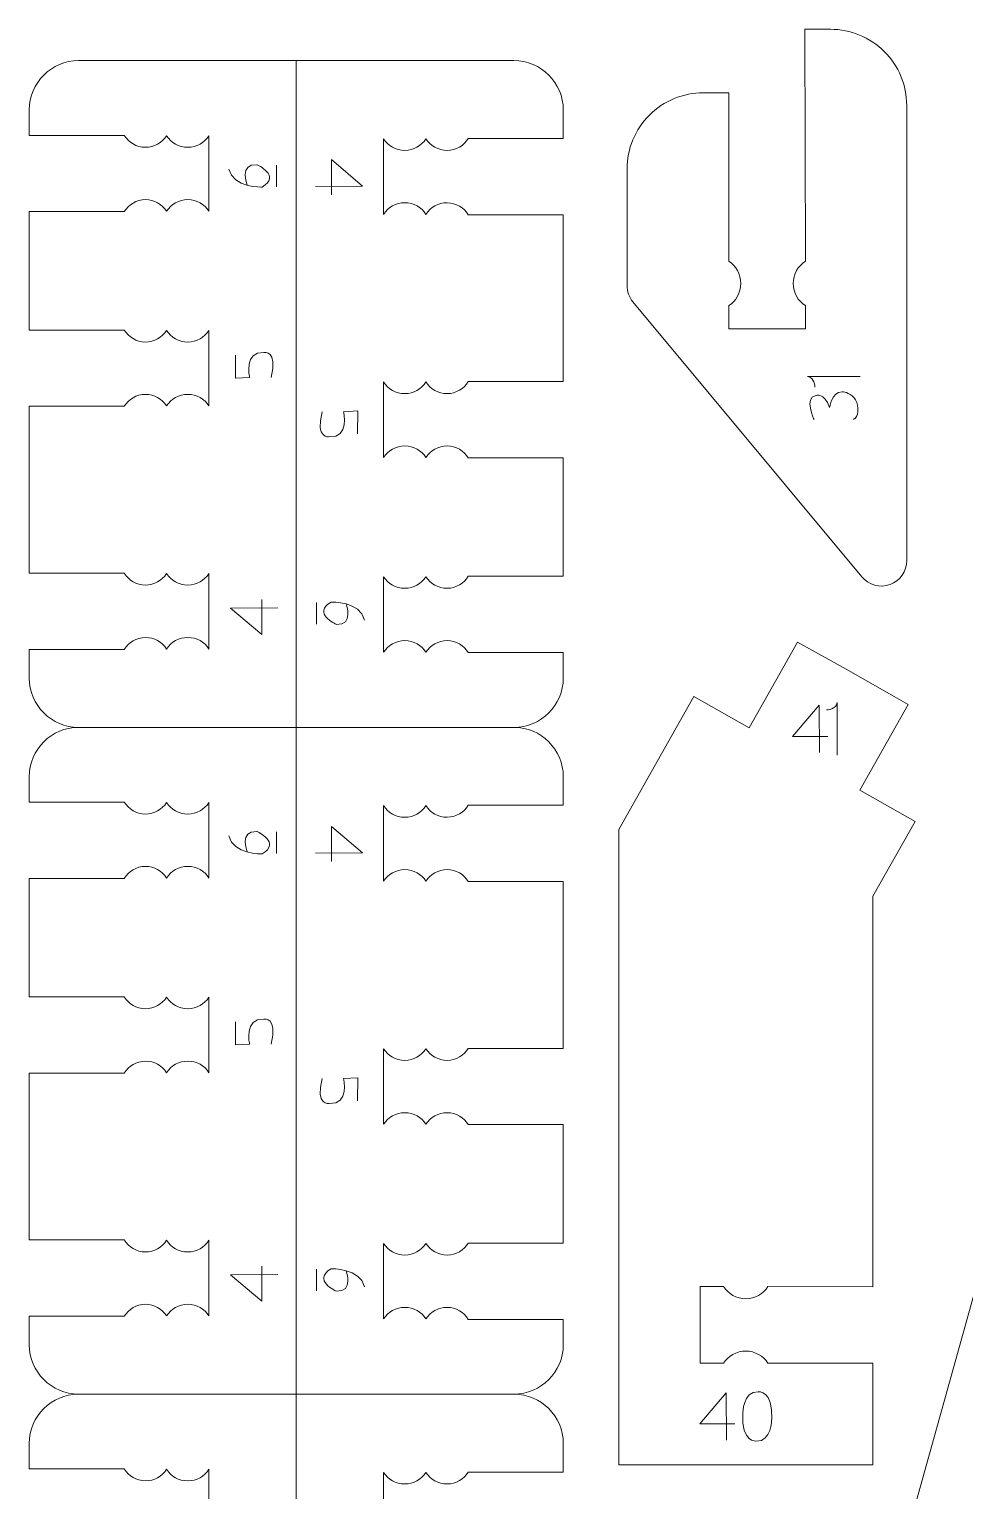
# Model space of a CAD drawing. Header units: centimetres. Extents: x -25 to 25, y -32.5 to 32.5.
# Drawn here: x -14.08 to -10.36, y -4.65 to 1.16 of the extents above; entities that cross this region are included whole.
import ezdxf

# ---------------------------------------------------------------- set-up
doc = ezdxf.new("R2010")
doc.units = ezdxf.units.CM
doc.header["$MEASUREMENT"] = 0
doc.layers.add('Capa 1', color=7, linetype='Continuous')

msp = doc.modelspace()

# ---------------------------------------------------------------- linework, layer by layer
at = {"layer": 'Capa 1', "color": 250, "lineweight": 9}
for points, knots in [([(-10.99515, 0.23543), (-10.99515, 0.23543), (-10.99651, 1.15729), (-10.99651, 1.15729), (-10.99651, 1.15729), (-10.99651, 1.15729), (-10.89552, 1.15729), (-10.89552, 1.15729), (-10.89552, 1.15729), (-10.81522, 1.15734), (-10.73817, 1.12549), (-10.68134, 1.06874), (-10.68134, 1.06874), (-10.62454, 1.01199), (-10.59258, 0.9346), (-10.59253, 0.8543), (-10.59253, 0.8543), (-10.59253, 0.8543), (-10.59253, -0.9537), (-10.59253, -0.9537), (-10.59253, -0.9537), (-10.59232, -0.99616), (-10.61874, -1.03421), (-10.6586, -1.04884), (-10.6586, -1.04884), (-10.69846, -1.06347), (-10.74384, -1.05081), (-10.77118, -1.0183), (-10.77118, -1.0183), (-10.77118, -1.0183), (-11.68014, 0.07435), (-11.68014, 0.07435), (-11.68014, 0.07435), (-11.69524, 0.0925), (-11.70351, 0.11537), (-11.70351, 0.13895), (-11.70351, 0.13895), (-11.70351, 0.13895), (-11.70351, 0.60181), (-11.70351, 0.60181), (-11.70351, 0.60181), (-11.70357, 0.68211), (-11.67171, 0.75913), (-11.61496, 0.81596), (-11.61496, 0.81596), (-11.55822, 0.87279), (-11.48083, 0.90475), (-11.40052, 0.9048), (-11.40052, 0.9048), (-11.40052, 0.9048), (-11.2995, 0.9048), (-11.2995, 0.9048), (-11.2995, 0.9048), (-11.2995, 0.9048), (-11.2995, 0.23543), (-11.2995, 0.23543)], [0, 0, 0, 0, 0.0666667, 0.0666667, 0.0666667, 0.0666667, 0.1333333, 0.1333333, 0.1333333, 0.1333333, 0.2, 0.2, 0.2, 0.2, 0.2666667, 0.2666667, 0.2666667, 0.2666667, 0.3333333, 0.3333333, 0.3333333, 0.3333333, 0.4, 0.4, 0.4, 0.4, 0.4666667, 0.4666667, 0.4666667, 0.4666667, 0.5333333, 0.5333333, 0.5333333, 0.5333333, 0.6, 0.6, 0.6, 0.6, 0.6666667, 0.6666667, 0.6666667, 0.6666667, 0.7333333, 0.7333333, 0.7333333, 0.7333333, 0.8, 0.8, 0.8, 0.8, 0.8666667, 0.8666667, 0.8666667, 0.8666667, 1, 1, 1, 1]), ([(-13.88272, 1.03279), (-13.99052, 1.03279), (-14.07872, 0.94459), (-14.07872, 0.83679), (-14.07872, 0.83679), (-14.07872, 0.83679), (-14.07872, 0.73568), (-14.07872, 0.73568), (-14.07872, 0.73568), (-14.07872, 0.73568), (-13.70143, 0.73568), (-13.70143, 0.73568), (-13.70143, 0.73568), (-13.68365, 0.70798), (-13.65273, 0.68814), (-13.61737, 0.68814), (-13.61737, 0.68814), (-13.58201, 0.68814), (-13.55093, 0.7065), (-13.53315, 0.7342)], [0, 0, 0, 0, 0.1666667, 0.1666667, 0.1666667, 0.1666667, 0.3333333, 0.3333333, 0.3333333, 0.3333333, 0.5, 0.5, 0.5, 0.5, 0.6666667, 0.6666667, 0.6666667, 0.6666667, 1, 1, 1, 1]), ([(-12.15284, 1.03279), (-12.04504, 1.03279), (-11.95684, 0.94459), (-11.95684, 0.83679), (-11.95684, 0.83679), (-11.95684, 0.83679), (-11.95684, 0.72328), (-11.95684, 0.72328), (-11.95684, 0.72328), (-11.95684, 0.72328), (-12.33413, 0.72328), (-12.33413, 0.72328), (-12.33413, 0.72328), (-12.35191, 0.69558), (-12.38299, 0.67571), (-12.41835, 0.67571), (-12.41835, 0.67571), (-12.45371, 0.67571), (-12.48479, 0.69407), (-12.50257, 0.72177)], [0, 0, 0, 0, 0.1666667, 0.1666667, 0.1666667, 0.1666667, 0.3333333, 0.3333333, 0.3333333, 0.3333333, 0.5, 0.5, 0.5, 0.5, 0.6666667, 0.6666667, 0.6666667, 0.6666667, 1, 1, 1, 1]), ([(-13.53315, 0.7342), (-13.51537, 0.7065), (-13.48429, 0.68814), (-13.44893, 0.68814), (-13.44893, 0.68814), (-13.41357, 0.68814), (-13.38249, 0.7065), (-13.36471, 0.7342)], [0, 0, 0, 0, 0.3333333, 0.3333333, 0.3333333, 0.3333333, 1, 1, 1, 1]), ([(-12.50257, 0.72177), (-12.52035, 0.69407), (-12.55143, 0.67571), (-12.58679, 0.67571), (-12.58679, 0.67571), (-12.62215, 0.67571), (-12.65323, 0.69407), (-12.67101, 0.72177)], [0, 0, 0, 0, 0.3333333, 0.3333333, 0.3333333, 0.3333333, 1, 1, 1, 1]), ([(-13.53315, -0.03936), (-13.55093, -0.06706), (-13.58201, -0.08542), (-13.61737, -0.08542), (-13.61737, -0.08542), (-13.65273, -0.08542), (-13.68365, -0.06558), (-13.70143, -0.03788), (-13.70143, -0.03788), (-13.70143, -0.03788), (-14.07872, -0.03788), (-14.07872, -0.03788), (-14.07872, -0.03788), (-14.07872, -0.03788), (-14.07872, 0.43268), (-14.07872, 0.43268), (-14.07872, 0.43268), (-14.07872, 0.43268), (-13.70143, 0.43268), (-13.70143, 0.43268), (-13.70143, 0.43268), (-13.68365, 0.46038), (-13.65257, 0.48025), (-13.61721, 0.48025), (-13.61721, 0.48025), (-13.58185, 0.48025), (-13.55077, 0.46189), (-13.53299, 0.43419)], [0, 0, 0, 0, 0.125, 0.125, 0.125, 0.125, 0.25, 0.25, 0.25, 0.25, 0.375, 0.375, 0.375, 0.375, 0.5, 0.5, 0.5, 0.5, 0.625, 0.625, 0.625, 0.625, 0.75, 0.75, 0.75, 0.75, 1, 1, 1, 1]), ([(-13.53299, 0.43419), (-13.51521, 0.46189), (-13.48413, 0.48025), (-13.44877, 0.48025), (-13.44877, 0.48025), (-13.41341, 0.48025), (-13.38233, 0.46189), (-13.36455, 0.43419)], [0, 0, 0, 0, 0.3333333, 0.3333333, 0.3333333, 0.3333333, 1, 1, 1, 1]), ([(-12.50241, 0.42176), (-12.52019, 0.44946), (-12.55127, 0.46782), (-12.58663, 0.46782), (-12.58663, 0.46782), (-12.62199, 0.46782), (-12.65307, 0.44946), (-12.67085, 0.42176)], [0, 0, 0, 0, 0.3333333, 0.3333333, 0.3333333, 0.3333333, 1, 1, 1, 1]), ([(-12.50241, 0.42176), (-12.48463, 0.44946), (-12.45355, 0.46782), (-12.41819, 0.46782), (-12.41819, 0.46782), (-12.38283, 0.46782), (-12.35191, 0.44798), (-12.33413, 0.42028), (-12.33413, 0.42028), (-12.33413, 0.42028), (-11.95684, 0.42028), (-11.95684, 0.42028), (-11.95684, 0.42028), (-11.95684, 0.42028), (-11.95684, -0.24265), (-11.95684, -0.24265), (-11.95684, -0.24265), (-11.95684, -0.24265), (-12.33413, -0.24265), (-12.33413, -0.24265), (-12.33413, -0.24265), (-12.35191, -0.27035), (-12.38299, -0.29022), (-12.41835, -0.29022), (-12.41835, -0.29022), (-12.45371, -0.29022), (-12.48479, -0.27186), (-12.50257, -0.24416)], [0, 0, 0, 0, 0.125, 0.125, 0.125, 0.125, 0.25, 0.25, 0.25, 0.25, 0.375, 0.375, 0.375, 0.375, 0.5, 0.5, 0.5, 0.5, 0.625, 0.625, 0.625, 0.625, 0.75, 0.75, 0.75, 0.75, 1, 1, 1, 1]), ([(-11.2995, 0.05917), (-11.27051, 0.07778), (-11.2513, 0.1103), (-11.2513, 0.1473), (-11.2513, 0.1473), (-11.2513, 0.1843), (-11.27051, 0.21682), (-11.2995, 0.23542)], [0, 0, 0, 0, 0.3333333, 0.3333333, 0.3333333, 0.3333333, 1, 1, 1, 1]), ([(-10.99514, 0.05917), (-11.02413, 0.07778), (-11.04334, 0.1103), (-11.04334, 0.1473), (-11.04334, 0.1473), (-11.04334, 0.1843), (-11.02413, 0.21682), (-10.99514, 0.23542)], [0, 0, 0, 0, 0.3333333, 0.3333333, 0.3333333, 0.3333333, 1, 1, 1, 1]), ([(-10.99514, 0.05916), (-10.99514, 0.05916), (-10.99503, -0.03336), (-10.99503, -0.03336), (-10.99503, -0.03336), (-10.99503, -0.03336), (-11.2995, -0.03336), (-11.2995, -0.03336), (-11.2995, -0.03336), (-11.2995, -0.03336), (-11.2995, 0.05918), (-11.2995, 0.05918)], [0, 0, 0, 0, 0.25, 0.25, 0.25, 0.25, 0.5, 0.5, 0.5, 0.5, 1, 1, 1, 1]), ([(-13.53315, -0.03936), (-13.51537, -0.06706), (-13.48429, -0.08542), (-13.44893, -0.08542), (-13.44893, -0.08542), (-13.41357, -0.08542), (-13.38249, -0.06706), (-13.36471, -0.03936)], [0, 0, 0, 0, 0.3333333, 0.3333333, 0.3333333, 0.3333333, 1, 1, 1, 1]), ([(-12.50257, -0.24416), (-12.52035, -0.27186), (-12.55143, -0.29022), (-12.58679, -0.29022), (-12.58679, -0.29022), (-12.62215, -0.29022), (-12.65323, -0.27186), (-12.67101, -0.24416)], [0, 0, 0, 0, 0.3333333, 0.3333333, 0.3333333, 0.3333333, 1, 1, 1, 1]), ([(-13.53315, -1.00529), (-13.55093, -1.03299), (-13.58201, -1.05135), (-13.61737, -1.05135), (-13.61737, -1.05135), (-13.65273, -1.05135), (-13.68365, -1.03151), (-13.70143, -1.00381), (-13.70143, -1.00381), (-13.70143, -1.00381), (-14.07872, -1.00381), (-14.07872, -1.00381), (-14.07872, -1.00381), (-14.07872, -1.00381), (-14.07872, -0.34088), (-14.07872, -0.34088), (-14.07872, -0.34088), (-14.07872, -0.34088), (-13.70143, -0.34088), (-13.70143, -0.34088), (-13.70143, -0.34088), (-13.68365, -0.31318), (-13.65257, -0.29331), (-13.61721, -0.29331), (-13.61721, -0.29331), (-13.58185, -0.29331), (-13.55077, -0.31167), (-13.53299, -0.33937)], [0, 0, 0, 0, 0.125, 0.125, 0.125, 0.125, 0.25, 0.25, 0.25, 0.25, 0.375, 0.375, 0.375, 0.375, 0.5, 0.5, 0.5, 0.5, 0.625, 0.625, 0.625, 0.625, 0.75, 0.75, 0.75, 0.75, 1, 1, 1, 1]), ([(-13.53299, -0.33937), (-13.51521, -0.31167), (-13.48413, -0.29331), (-13.44877, -0.29331), (-13.44877, -0.29331), (-13.41341, -0.29331), (-13.38233, -0.31167), (-13.36455, -0.33937)], [0, 0, 0, 0, 0.3333333, 0.3333333, 0.3333333, 0.3333333, 1, 1, 1, 1]), ([(-12.50241, -0.54417), (-12.52019, -0.51647), (-12.55127, -0.49811), (-12.58663, -0.49811), (-12.58663, -0.49811), (-12.62199, -0.49811), (-12.65307, -0.51647), (-12.67085, -0.54417)], [0, 0, 0, 0, 0.3333333, 0.3333333, 0.3333333, 0.3333333, 1, 1, 1, 1]), ([(-12.50241, -0.54417), (-12.48463, -0.51647), (-12.45355, -0.49811), (-12.41819, -0.49811), (-12.41819, -0.49811), (-12.38283, -0.49811), (-12.35191, -0.51795), (-12.33413, -0.54565), (-12.33413, -0.54565), (-12.33413, -0.54565), (-11.95684, -0.54565), (-11.95684, -0.54565), (-11.95684, -0.54565), (-11.95684, -0.54565), (-11.95684, -1.01621), (-11.95684, -1.01621), (-11.95684, -1.01621), (-11.95684, -1.01621), (-12.33413, -1.01621), (-12.33413, -1.01621), (-12.33413, -1.01621), (-12.35191, -1.04391), (-12.38299, -1.06378), (-12.41835, -1.06378), (-12.41835, -1.06378), (-12.45371, -1.06378), (-12.48479, -1.04542), (-12.50257, -1.01772)], [0, 0, 0, 0, 0.125, 0.125, 0.125, 0.125, 0.25, 0.25, 0.25, 0.25, 0.375, 0.375, 0.375, 0.375, 0.5, 0.5, 0.5, 0.5, 0.625, 0.625, 0.625, 0.625, 0.75, 0.75, 0.75, 0.75, 1, 1, 1, 1]), ([(-13.53315, -1.00529), (-13.51537, -1.03299), (-13.48429, -1.05135), (-13.44893, -1.05135), (-13.44893, -1.05135), (-13.41357, -1.05135), (-13.38249, -1.03299), (-13.36471, -1.00529)], [0, 0, 0, 0, 0.3333333, 0.3333333, 0.3333333, 0.3333333, 1, 1, 1, 1]), ([(-12.50257, -1.01772), (-12.52035, -1.04542), (-12.55143, -1.06378), (-12.58679, -1.06378), (-12.58679, -1.06378), (-12.62215, -1.06378), (-12.65323, -1.04542), (-12.67101, -1.01772)], [0, 0, 0, 0, 0.3333333, 0.3333333, 0.3333333, 0.3333333, 1, 1, 1, 1]), ([(-13.88272, -1.61632), (-13.99052, -1.61632), (-14.07872, -1.52812), (-14.07872, -1.42032), (-14.07872, -1.42032), (-14.07872, -1.42032), (-14.07872, -1.30681), (-14.07872, -1.30681), (-14.07872, -1.30681), (-14.07872, -1.30681), (-13.70143, -1.30681), (-13.70143, -1.30681), (-13.70143, -1.30681), (-13.68365, -1.27911), (-13.65257, -1.25924), (-13.61721, -1.25924), (-13.61721, -1.25924), (-13.58185, -1.25924), (-13.55077, -1.2776), (-13.53299, -1.3053)], [0, 0, 0, 0, 0.1666667, 0.1666667, 0.1666667, 0.1666667, 0.3333333, 0.3333333, 0.3333333, 0.3333333, 0.5, 0.5, 0.5, 0.5, 0.6666667, 0.6666667, 0.6666667, 0.6666667, 1, 1, 1, 1]), ([(-13.53299, -1.3053), (-13.51521, -1.2776), (-13.48413, -1.25924), (-13.44877, -1.25924), (-13.44877, -1.25924), (-13.41341, -1.25924), (-13.38233, -1.2776), (-13.36455, -1.3053)], [0, 0, 0, 0, 0.3333333, 0.3333333, 0.3333333, 0.3333333, 1, 1, 1, 1]), ([(-12.50241, -1.31773), (-12.52019, -1.29003), (-12.55127, -1.27167), (-12.58663, -1.27167), (-12.58663, -1.27167), (-12.62199, -1.27167), (-12.65307, -1.29003), (-12.67085, -1.31773)], [0, 0, 0, 0, 0.3333333, 0.3333333, 0.3333333, 0.3333333, 1, 1, 1, 1]), ([(-12.15284, -1.61632), (-12.04504, -1.61632), (-11.95684, -1.52812), (-11.95684, -1.42032), (-11.95684, -1.42032), (-11.95684, -1.42032), (-11.95684, -1.31921), (-11.95684, -1.31921), (-11.95684, -1.31921), (-11.95684, -1.31921), (-12.33413, -1.31921), (-12.33413, -1.31921), (-12.33413, -1.31921), (-12.35191, -1.29151), (-12.38283, -1.27167), (-12.41819, -1.27167), (-12.41819, -1.27167), (-12.45355, -1.27167), (-12.48463, -1.29003), (-12.50241, -1.31773)], [0, 0, 0, 0, 0.1666667, 0.1666667, 0.1666667, 0.1666667, 0.3333333, 0.3333333, 0.3333333, 0.3333333, 0.5, 0.5, 0.5, 0.5, 0.6666667, 0.6666667, 0.6666667, 0.6666667, 1, 1, 1, 1]), ([(-11.14362, -4.14272), (-11.14362, -4.14272), (-10.72675, -4.14272), (-10.72675, -4.14272), (-10.72675, -4.14272), (-10.72675, -4.14272), (-10.72675, -4.5467), (-10.72675, -4.5467), (-10.72675, -4.5467), (-10.72675, -4.5467), (-11.73673, -4.5467), (-11.73673, -4.5467), (-11.73673, -4.5467), (-11.73673, -4.5467), (-11.73673, -2.02175), (-11.73673, -2.02175), (-11.73673, -2.02175), (-11.73673, -2.02175), (-11.43876, -1.49408), (-11.43876, -1.49408), (-11.43876, -1.49408), (-11.43876, -1.49408), (-11.21888, -1.61824), (-11.21888, -1.61824), (-11.21888, -1.61824), (-11.21888, -1.61824), (-11.02629, -1.27754), (-11.02629, -1.27754), (-11.02629, -1.27754), (-11.02629, -1.27754), (-10.83355, -1.38571), (-10.83355, -1.38571), (-10.83355, -1.38571), (-10.83355, -1.38571), (-10.64166, -1.49408), (-10.64166, -1.49408), (-10.64166, -1.49408), (-10.64166, -1.49408), (-10.58725, -1.52549), (-10.58725, -1.52549), (-10.58725, -1.52549), (-10.58725, -1.52549), (-10.77916, -1.86656), (-10.77916, -1.86656), (-10.77916, -1.86656), (-10.77916, -1.86656), (-10.55931, -1.99071), (-10.55931, -1.99071), (-10.55931, -1.99071), (-10.55931, -1.99071), (-10.72675, -2.28722), (-10.72675, -2.28722), (-10.72675, -2.28722), (-10.72675, -2.28722), (-10.72675, -3.83973), (-10.72675, -3.83973), (-10.72675, -3.83973), (-10.72675, -3.83973), (-11.14362, -3.83837), (-11.14362, -3.83837)], [0, 0, 0, 0, 0.0625, 0.0625, 0.0625, 0.0625, 0.125, 0.125, 0.125, 0.125, 0.1875, 0.1875, 0.1875, 0.1875, 0.25, 0.25, 0.25, 0.25, 0.3125, 0.3125, 0.3125, 0.3125, 0.375, 0.375, 0.375, 0.375, 0.4375, 0.4375, 0.4375, 0.4375, 0.5, 0.5, 0.5, 0.5, 0.5625, 0.5625, 0.5625, 0.5625, 0.625, 0.625, 0.625, 0.625, 0.6875, 0.6875, 0.6875, 0.6875, 0.75, 0.75, 0.75, 0.75, 0.8125, 0.8125, 0.8125, 0.8125, 0.875, 0.875, 0.875, 0.875, 1, 1, 1, 1]), ([(-13.88272, -1.61634), (-13.99052, -1.61634), (-14.07872, -1.70454), (-14.07872, -1.81234), (-14.07872, -1.81234), (-14.07872, -1.81234), (-14.07872, -1.91345), (-14.07872, -1.91345), (-14.07872, -1.91345), (-14.07872, -1.91345), (-13.70143, -1.91345), (-13.70143, -1.91345), (-13.70143, -1.91345), (-13.68365, -1.94115), (-13.65273, -1.96099), (-13.61737, -1.96099), (-13.61737, -1.96099), (-13.58201, -1.96099), (-13.55093, -1.94263), (-13.53315, -1.91493)], [0, 0, 0, 0, 0.1666667, 0.1666667, 0.1666667, 0.1666667, 0.3333333, 0.3333333, 0.3333333, 0.3333333, 0.5, 0.5, 0.5, 0.5, 0.6666667, 0.6666667, 0.6666667, 0.6666667, 1, 1, 1, 1]), ([(-12.15284, -1.61634), (-12.04504, -1.61634), (-11.95684, -1.70454), (-11.95684, -1.81234), (-11.95684, -1.81234), (-11.95684, -1.81234), (-11.95684, -1.92585), (-11.95684, -1.92585), (-11.95684, -1.92585), (-11.95684, -1.92585), (-12.33413, -1.92585), (-12.33413, -1.92585), (-12.33413, -1.92585), (-12.35191, -1.95355), (-12.38299, -1.97342), (-12.41835, -1.97342), (-12.41835, -1.97342), (-12.45371, -1.97342), (-12.48479, -1.95506), (-12.50257, -1.92736)], [0, 0, 0, 0, 0.1666667, 0.1666667, 0.1666667, 0.1666667, 0.3333333, 0.3333333, 0.3333333, 0.3333333, 0.5, 0.5, 0.5, 0.5, 0.6666667, 0.6666667, 0.6666667, 0.6666667, 1, 1, 1, 1]), ([(-13.53315, -1.91493), (-13.51537, -1.94263), (-13.48429, -1.96099), (-13.44893, -1.96099), (-13.44893, -1.96099), (-13.41357, -1.96099), (-13.38249, -1.94263), (-13.36471, -1.91493)], [0, 0, 0, 0, 0.3333333, 0.3333333, 0.3333333, 0.3333333, 1, 1, 1, 1]), ([(-12.50257, -1.92736), (-12.52035, -1.95506), (-12.55143, -1.97342), (-12.58679, -1.97342), (-12.58679, -1.97342), (-12.62215, -1.97342), (-12.65323, -1.95506), (-12.67101, -1.92736)], [0, 0, 0, 0, 0.3333333, 0.3333333, 0.3333333, 0.3333333, 1, 1, 1, 1]), ([(-13.53315, -2.68849), (-13.55093, -2.71619), (-13.58201, -2.73455), (-13.61737, -2.73455), (-13.61737, -2.73455), (-13.65273, -2.73455), (-13.68365, -2.71471), (-13.70143, -2.68701), (-13.70143, -2.68701), (-13.70143, -2.68701), (-14.07872, -2.68701), (-14.07872, -2.68701), (-14.07872, -2.68701), (-14.07872, -2.68701), (-14.07872, -2.21645), (-14.07872, -2.21645), (-14.07872, -2.21645), (-14.07872, -2.21645), (-13.70143, -2.21645), (-13.70143, -2.21645), (-13.70143, -2.21645), (-13.68365, -2.18875), (-13.65257, -2.16888), (-13.61721, -2.16888), (-13.61721, -2.16888), (-13.58185, -2.16888), (-13.55077, -2.18724), (-13.53299, -2.21494)], [0, 0, 0, 0, 0.125, 0.125, 0.125, 0.125, 0.25, 0.25, 0.25, 0.25, 0.375, 0.375, 0.375, 0.375, 0.5, 0.5, 0.5, 0.5, 0.625, 0.625, 0.625, 0.625, 0.75, 0.75, 0.75, 0.75, 1, 1, 1, 1]), ([(-13.53299, -2.21494), (-13.51521, -2.18724), (-13.48413, -2.16888), (-13.44877, -2.16888), (-13.44877, -2.16888), (-13.41341, -2.16888), (-13.38233, -2.18724), (-13.36455, -2.21494)], [0, 0, 0, 0, 0.3333333, 0.3333333, 0.3333333, 0.3333333, 1, 1, 1, 1]), ([(-12.50241, -2.22737), (-12.52019, -2.19967), (-12.55127, -2.18131), (-12.58663, -2.18131), (-12.58663, -2.18131), (-12.62199, -2.18131), (-12.65307, -2.19967), (-12.67085, -2.22737)], [0, 0, 0, 0, 0.3333333, 0.3333333, 0.3333333, 0.3333333, 1, 1, 1, 1]), ([(-12.50241, -2.22737), (-12.48463, -2.19967), (-12.45355, -2.18131), (-12.41819, -2.18131), (-12.41819, -2.18131), (-12.38283, -2.18131), (-12.35191, -2.20115), (-12.33413, -2.22885), (-12.33413, -2.22885), (-12.33413, -2.22885), (-11.95684, -2.22885), (-11.95684, -2.22885), (-11.95684, -2.22885), (-11.95684, -2.22885), (-11.95684, -2.89178), (-11.95684, -2.89178), (-11.95684, -2.89178), (-11.95684, -2.89178), (-12.33413, -2.89178), (-12.33413, -2.89178), (-12.33413, -2.89178), (-12.35191, -2.91948), (-12.38299, -2.93935), (-12.41835, -2.93935), (-12.41835, -2.93935), (-12.45371, -2.93935), (-12.48479, -2.92099), (-12.50257, -2.89329)], [0, 0, 0, 0, 0.125, 0.125, 0.125, 0.125, 0.25, 0.25, 0.25, 0.25, 0.375, 0.375, 0.375, 0.375, 0.5, 0.5, 0.5, 0.5, 0.625, 0.625, 0.625, 0.625, 0.75, 0.75, 0.75, 0.75, 1, 1, 1, 1]), ([(-9.95467, -2.54071), (-9.95467, -2.54071), (-10.56065, -4.71218), (-10.56065, -4.71218), (-10.56065, -4.71218), (-10.56065, -4.71218), (-10.56065, -5.01816), (-10.56065, -5.01816), (-10.56065, -5.01816), (-10.56065, -5.01816), (-9.4912, -5.01634), (-9.4912, -5.01634)], [0, 0, 0, 0, 0.25, 0.25, 0.25, 0.25, 0.5, 0.5, 0.5, 0.5, 1, 1, 1, 1]), ([(-13.53315, -2.68849), (-13.51537, -2.71619), (-13.48429, -2.73455), (-13.44893, -2.73455), (-13.44893, -2.73455), (-13.41357, -2.73455), (-13.38249, -2.71619), (-13.36471, -2.68849)], [0, 0, 0, 0, 0.3333333, 0.3333333, 0.3333333, 0.3333333, 1, 1, 1, 1]), ([(-12.50257, -2.89329), (-12.52035, -2.92099), (-12.55143, -2.93935), (-12.58679, -2.93935), (-12.58679, -2.93935), (-12.62215, -2.93935), (-12.65323, -2.92099), (-12.67101, -2.89329)], [0, 0, 0, 0, 0.3333333, 0.3333333, 0.3333333, 0.3333333, 1, 1, 1, 1]), ([(-13.53315, -3.65442), (-13.55093, -3.68212), (-13.58201, -3.70048), (-13.61737, -3.70048), (-13.61737, -3.70048), (-13.65273, -3.70048), (-13.68365, -3.68064), (-13.70143, -3.65294), (-13.70143, -3.65294), (-13.70143, -3.65294), (-14.07872, -3.65294), (-14.07872, -3.65294), (-14.07872, -3.65294), (-14.07872, -3.65294), (-14.07872, -2.99001), (-14.07872, -2.99001), (-14.07872, -2.99001), (-14.07872, -2.99001), (-13.70143, -2.99001), (-13.70143, -2.99001), (-13.70143, -2.99001), (-13.68365, -2.96231), (-13.65257, -2.94244), (-13.61721, -2.94244), (-13.61721, -2.94244), (-13.58185, -2.94244), (-13.55077, -2.9608), (-13.53299, -2.9885)], [0, 0, 0, 0, 0.125, 0.125, 0.125, 0.125, 0.25, 0.25, 0.25, 0.25, 0.375, 0.375, 0.375, 0.375, 0.5, 0.5, 0.5, 0.5, 0.625, 0.625, 0.625, 0.625, 0.75, 0.75, 0.75, 0.75, 1, 1, 1, 1]), ([(-13.53299, -2.9885), (-13.51521, -2.9608), (-13.48413, -2.94244), (-13.44877, -2.94244), (-13.44877, -2.94244), (-13.41341, -2.94244), (-13.38233, -2.9608), (-13.36455, -2.9885)], [0, 0, 0, 0, 0.3333333, 0.3333333, 0.3333333, 0.3333333, 1, 1, 1, 1]), ([(-12.50241, -3.1933), (-12.52019, -3.1656), (-12.55127, -3.14724), (-12.58663, -3.14724), (-12.58663, -3.14724), (-12.62199, -3.14724), (-12.65307, -3.1656), (-12.67085, -3.1933)], [0, 0, 0, 0, 0.3333333, 0.3333333, 0.3333333, 0.3333333, 1, 1, 1, 1]), ([(-12.50241, -3.1933), (-12.48463, -3.1656), (-12.45355, -3.14724), (-12.41819, -3.14724), (-12.41819, -3.14724), (-12.38283, -3.14724), (-12.35191, -3.16708), (-12.33413, -3.19478), (-12.33413, -3.19478), (-12.33413, -3.19478), (-11.95684, -3.19478), (-11.95684, -3.19478), (-11.95684, -3.19478), (-11.95684, -3.19478), (-11.95684, -3.66534), (-11.95684, -3.66534), (-11.95684, -3.66534), (-11.95684, -3.66534), (-12.33413, -3.66534), (-12.33413, -3.66534), (-12.33413, -3.66534), (-12.35191, -3.69304), (-12.38299, -3.71291), (-12.41835, -3.71291), (-12.41835, -3.71291), (-12.45371, -3.71291), (-12.48479, -3.69455), (-12.50257, -3.66685)], [0, 0, 0, 0, 0.125, 0.125, 0.125, 0.125, 0.25, 0.25, 0.25, 0.25, 0.375, 0.375, 0.375, 0.375, 0.5, 0.5, 0.5, 0.5, 0.625, 0.625, 0.625, 0.625, 0.75, 0.75, 0.75, 0.75, 1, 1, 1, 1]), ([(-13.53315, -3.65442), (-13.51537, -3.68212), (-13.48429, -3.70048), (-13.44893, -3.70048), (-13.44893, -3.70048), (-13.41357, -3.70048), (-13.38249, -3.68212), (-13.36471, -3.65442)], [0, 0, 0, 0, 0.3333333, 0.3333333, 0.3333333, 0.3333333, 1, 1, 1, 1]), ([(-12.50257, -3.66685), (-12.52035, -3.69455), (-12.55143, -3.71291), (-12.58679, -3.71291), (-12.58679, -3.71291), (-12.62215, -3.71291), (-12.65323, -3.69455), (-12.67101, -3.66685)], [0, 0, 0, 0, 0.3333333, 0.3333333, 0.3333333, 0.3333333, 1, 1, 1, 1]), ([(-11.31989, -4.14272), (-11.31989, -4.14272), (-11.41241, -4.14283), (-11.41241, -4.14283), (-11.41241, -4.14283), (-11.41241, -4.14283), (-11.41241, -3.83836), (-11.41241, -3.83836), (-11.41241, -3.83836), (-11.41241, -3.83836), (-11.31987, -3.83836), (-11.31987, -3.83836)], [0, 0, 0, 0, 0.25, 0.25, 0.25, 0.25, 0.5, 0.5, 0.5, 0.5, 1, 1, 1, 1]), ([(-11.31988, -3.83836), (-11.30127, -3.86735), (-11.26875, -3.88656), (-11.23175, -3.88656), (-11.23175, -3.88656), (-11.19475, -3.88656), (-11.16223, -3.86735), (-11.14363, -3.83836)], [0, 0, 0, 0, 0.3333333, 0.3333333, 0.3333333, 0.3333333, 1, 1, 1, 1]), ([(-13.88272, -4.26545), (-13.99052, -4.26545), (-14.07872, -4.17725), (-14.07872, -4.06945), (-14.07872, -4.06945), (-14.07872, -4.06945), (-14.07872, -3.95594), (-14.07872, -3.95594), (-14.07872, -3.95594), (-14.07872, -3.95594), (-13.70143, -3.95594), (-13.70143, -3.95594), (-13.70143, -3.95594), (-13.68365, -3.92824), (-13.65257, -3.90837), (-13.61721, -3.90837), (-13.61721, -3.90837), (-13.58185, -3.90837), (-13.55077, -3.92673), (-13.53299, -3.95443)], [0, 0, 0, 0, 0.1666667, 0.1666667, 0.1666667, 0.1666667, 0.3333333, 0.3333333, 0.3333333, 0.3333333, 0.5, 0.5, 0.5, 0.5, 0.6666667, 0.6666667, 0.6666667, 0.6666667, 1, 1, 1, 1]), ([(-13.53299, -3.95443), (-13.51521, -3.92673), (-13.48413, -3.90837), (-13.44877, -3.90837), (-13.44877, -3.90837), (-13.41341, -3.90837), (-13.38233, -3.92673), (-13.36455, -3.95443)], [0, 0, 0, 0, 0.3333333, 0.3333333, 0.3333333, 0.3333333, 1, 1, 1, 1]), ([(-12.50241, -3.96686), (-12.52019, -3.93916), (-12.55127, -3.9208), (-12.58663, -3.9208), (-12.58663, -3.9208), (-12.62199, -3.9208), (-12.65307, -3.93916), (-12.67085, -3.96686)], [0, 0, 0, 0, 0.3333333, 0.3333333, 0.3333333, 0.3333333, 1, 1, 1, 1]), ([(-12.15284, -4.26545), (-12.04504, -4.26545), (-11.95684, -4.17725), (-11.95684, -4.06945), (-11.95684, -4.06945), (-11.95684, -4.06945), (-11.95684, -3.96834), (-11.95684, -3.96834), (-11.95684, -3.96834), (-11.95684, -3.96834), (-12.33413, -3.96834), (-12.33413, -3.96834), (-12.33413, -3.96834), (-12.35191, -3.94064), (-12.38283, -3.9208), (-12.41819, -3.9208), (-12.41819, -3.9208), (-12.45355, -3.9208), (-12.48463, -3.93916), (-12.50241, -3.96686)], [0, 0, 0, 0, 0.1666667, 0.1666667, 0.1666667, 0.1666667, 0.3333333, 0.3333333, 0.3333333, 0.3333333, 0.5, 0.5, 0.5, 0.5, 0.6666667, 0.6666667, 0.6666667, 0.6666667, 1, 1, 1, 1]), ([(-11.31988, -4.14272), (-11.30127, -4.11373), (-11.26875, -4.09452), (-11.23175, -4.09452), (-11.23175, -4.09452), (-11.19475, -4.09452), (-11.16223, -4.11373), (-11.14363, -4.14272)], [0, 0, 0, 0, 0.3333333, 0.3333333, 0.3333333, 0.3333333, 1, 1, 1, 1]), ([(-13.88272, -4.26547), (-13.99052, -4.26547), (-14.07872, -4.35367), (-14.07872, -4.46147), (-14.07872, -4.46147), (-14.07872, -4.46147), (-14.07872, -4.56258), (-14.07872, -4.56258), (-14.07872, -4.56258), (-14.07872, -4.56258), (-13.70143, -4.56258), (-13.70143, -4.56258), (-13.70143, -4.56258), (-13.68365, -4.59028), (-13.65273, -4.61012), (-13.61737, -4.61012), (-13.61737, -4.61012), (-13.58201, -4.61012), (-13.55093, -4.59176), (-13.53315, -4.56406)], [0, 0, 0, 0, 0.1666667, 0.1666667, 0.1666667, 0.1666667, 0.3333333, 0.3333333, 0.3333333, 0.3333333, 0.5, 0.5, 0.5, 0.5, 0.6666667, 0.6666667, 0.6666667, 0.6666667, 1, 1, 1, 1]), ([(-12.15284, -4.26547), (-12.04504, -4.26547), (-11.95684, -4.35367), (-11.95684, -4.46147), (-11.95684, -4.46147), (-11.95684, -4.46147), (-11.95684, -4.57498), (-11.95684, -4.57498), (-11.95684, -4.57498), (-11.95684, -4.57498), (-12.33413, -4.57498), (-12.33413, -4.57498), (-12.33413, -4.57498), (-12.35191, -4.60268), (-12.38299, -4.62255), (-12.41835, -4.62255), (-12.41835, -4.62255), (-12.45371, -4.62255), (-12.48479, -4.60419), (-12.50257, -4.57649)], [0, 0, 0, 0, 0.1666667, 0.1666667, 0.1666667, 0.1666667, 0.3333333, 0.3333333, 0.3333333, 0.3333333, 0.5, 0.5, 0.5, 0.5, 0.6666667, 0.6666667, 0.6666667, 0.6666667, 1, 1, 1, 1]), ([(-13.53315, -4.56406), (-13.51537, -4.59176), (-13.48429, -4.61012), (-13.44893, -4.61012), (-13.44893, -4.61012), (-13.41357, -4.61012), (-13.38249, -4.59176), (-13.36471, -4.56406)], [0, 0, 0, 0, 0.3333333, 0.3333333, 0.3333333, 0.3333333, 1, 1, 1, 1]), ([(-12.50257, -4.57649), (-12.52035, -4.60419), (-12.55143, -4.62255), (-12.58679, -4.62255), (-12.58679, -4.62255), (-12.62215, -4.62255), (-12.65323, -4.60419), (-12.67101, -4.57649)], [0, 0, 0, 0, 0.3333333, 0.3333333, 0.3333333, 0.3333333, 1, 1, 1, 1])]:
    msp.add_open_spline(points, degree=3, knots=knots, dxfattribs=at)
for points in [[(-12.15284, 1.03279), (-12.15284, 1.03279), (-13.88272, 1.03279), (-13.88272, 1.03279)], [(-13.01778, -1.61632), (-13.01778, -1.61632), (-13.01778, 1.03279), (-13.01778, 1.03279)], [(-13.36455, 0.43419), (-13.36455, 0.43419), (-13.36471, 0.7342), (-13.36471, 0.7342)], [(-12.67101, 0.72177), (-12.67101, 0.72177), (-12.67085, 0.42176), (-12.67085, 0.42176)], [(-13.36455, -0.33937), (-13.36455, -0.33937), (-13.36471, -0.03936), (-13.36471, -0.03936)], [(-12.67101, -0.24416), (-12.67101, -0.24416), (-12.67085, -0.54417), (-12.67085, -0.54417)], [(-13.36455, -1.3053), (-13.36455, -1.3053), (-13.36471, -1.00529), (-13.36471, -1.00529)], [(-12.67101, -1.01772), (-12.67101, -1.01772), (-12.67085, -1.31773), (-12.67085, -1.31773)], [(-12.15284, -1.61634), (-12.15284, -1.61634), (-13.88272, -1.61634), (-13.88272, -1.61634)], [(-13.01778, -4.26545), (-13.01778, -4.26545), (-13.01778, -1.61634), (-13.01778, -1.61634)], [(-13.36455, -2.21494), (-13.36455, -2.21494), (-13.36471, -1.91493), (-13.36471, -1.91493)], [(-12.67101, -1.92736), (-12.67101, -1.92736), (-12.67085, -2.22737), (-12.67085, -2.22737)], [(-13.36455, -2.9885), (-13.36455, -2.9885), (-13.36471, -2.68849), (-13.36471, -2.68849)], [(-12.67101, -2.89329), (-12.67101, -2.89329), (-12.67085, -3.1933), (-12.67085, -3.1933)], [(-13.36455, -3.95443), (-13.36455, -3.95443), (-13.36471, -3.65442), (-13.36471, -3.65442)], [(-12.67101, -3.66685), (-12.67101, -3.66685), (-12.67085, -3.96686), (-12.67085, -3.96686)], [(-12.15284, -4.26547), (-12.15284, -4.26547), (-13.88272, -4.26547), (-13.88272, -4.26547)], [(-13.01778, -6.91458), (-13.01778, -6.91458), (-13.01778, -4.26547), (-13.01778, -4.26547)], [(-13.36455, -4.86407), (-13.36455, -4.86407), (-13.36471, -4.56406), (-13.36471, -4.56406)], [(-12.67101, -4.57649), (-12.67101, -4.57649), (-12.67085, -4.8765), (-12.67085, -4.8765)]]:
    msp.add_open_spline(points, degree=3, dxfattribs=at)
at = {"layer": 'Capa 1', "color": 22, "lineweight": 5}
for points, knots in [([(-12.87768, 0.49959), (-12.87768, 0.49959), (-12.87768, 0.63925), (-12.87768, 0.63925), (-12.87768, 0.63925), (-12.87768, 0.63925), (-12.75407, 0.5342), (-12.75407, 0.5342), (-12.75407, 0.5342), (-12.75407, 0.5342), (-12.94198, 0.53299), (-12.94198, 0.53299)], [0, 0, 0, 0, 0.25, 0.25, 0.25, 0.25, 0.5, 0.5, 0.5, 0.5, 1, 1, 1, 1]), ([(-13.21294, 0.53953), (-13.21294, 0.53953), (-13.24556, 0.62309), (-13.17422, 0.61911), (-13.17422, 0.61911), (-13.17422, 0.61911), (-13.07624, 0.5747), (-13.15324, 0.53023), (-13.15324, 0.53023), (-13.15324, 0.53023), (-13.26997, 0.52626), (-13.28587, 0.60182)], [0, 0, 0, 0, 0.25, 0.25, 0.25, 0.25, 0.5, 0.5, 0.5, 0.5, 1, 1, 1, 1]), ([(-13.20317, -0.22578), (-13.20317, -0.22578), (-13.22723, -0.12069), (-13.146, -0.12687), (-13.146, -0.12687), (-13.146, -0.12687), (-13.09031, -0.11576), (-13.11752, -0.22578)], [0, 0, 0, 0, 0.3333333, 0.3333333, 0.3333333, 0.3333333, 1, 1, 1, 1]), ([(-13.259, -0.1376), (-13.259, -0.1376), (-13.25955, -0.22907), (-13.25955, -0.22907), (-13.25955, -0.22907), (-13.25955, -0.22907), (-13.20317, -0.22578), (-13.20317, -0.22578)], [0, 0, 0, 0, 0.3333333, 0.3333333, 0.3333333, 0.3333333, 1, 1, 1, 1]), ([(-10.80337, -0.39281), (-10.80337, -0.39281), (-10.78489, -0.38558), (-10.78609, -0.34953), (-10.78609, -0.34953), (-10.78671, -0.33082), (-10.7934, -0.31742), (-10.80105, -0.3077), (-10.80105, -0.3077), (-10.81975, -0.284), (-10.84879, -0.28278), (-10.84879, -0.28278), (-10.84879, -0.28278), (-10.8905, -0.284), (-10.89854, -0.34522), (-10.89854, -0.34522), (-10.89854, -0.34522), (-10.92083, -0.28526), (-10.95296, -0.29763), (-10.95296, -0.29763), (-10.95296, -0.29763), (-11.00239, -0.30627), (-10.9604, -0.39281), (-10.9604, -0.39281)], [0, 0, 0, 0, 0.1428571, 0.1428571, 0.1428571, 0.1428571, 0.2857143, 0.2857143, 0.2857143, 0.2857143, 0.4285714, 0.4285714, 0.4285714, 0.4285714, 0.5714286, 0.5714286, 0.5714286, 0.5714286, 0.7142857, 0.7142857, 0.7142857, 0.7142857, 1, 1, 1, 1]), ([(-12.82965, -0.36252), (-12.82965, -0.36252), (-12.80559, -0.46761), (-12.88682, -0.46143), (-12.88682, -0.46143), (-12.88682, -0.46143), (-12.94251, -0.47254), (-12.9153, -0.36252)], [0, 0, 0, 0, 0.3333333, 0.3333333, 0.3333333, 0.3333333, 1, 1, 1, 1]), ([(-12.77382, -0.4507), (-12.77382, -0.4507), (-12.77327, -0.35923), (-12.77327, -0.35923), (-12.77327, -0.35923), (-12.77327, -0.35923), (-12.82965, -0.36252), (-12.82965, -0.36252)], [0, 0, 0, 0, 0.3333333, 0.3333333, 0.3333333, 0.3333333, 1, 1, 1, 1]), ([(-13.15514, -1.10789), (-13.15514, -1.10789), (-13.15514, -1.24755), (-13.15514, -1.24755), (-13.15514, -1.24755), (-13.15514, -1.24755), (-13.27875, -1.1425), (-13.27875, -1.1425), (-13.27875, -1.1425), (-13.27875, -1.1425), (-13.09084, -1.14129), (-13.09084, -1.14129)], [0, 0, 0, 0, 0.25, 0.25, 0.25, 0.25, 0.5, 0.5, 0.5, 0.5, 1, 1, 1, 1]), ([(-12.81988, -1.12783), (-12.81988, -1.12783), (-12.78726, -1.21139), (-12.8586, -1.20741), (-12.8586, -1.20741), (-12.8586, -1.20741), (-12.95658, -1.163), (-12.87958, -1.11853), (-12.87958, -1.11853), (-12.87958, -1.11853), (-12.76285, -1.11456), (-12.74695, -1.19012)], [0, 0, 0, 0, 0.25, 0.25, 0.25, 0.25, 0.5, 0.5, 0.5, 0.5, 1, 1, 1, 1]), ([(-10.90587, -1.65207), (-10.90587, -1.65207), (-11.04553, -1.65207), (-11.04553, -1.65207), (-11.04553, -1.65207), (-11.04553, -1.65207), (-10.94048, -1.52846), (-10.94048, -1.52846), (-10.94048, -1.52846), (-10.94048, -1.52846), (-10.93927, -1.71637), (-10.93927, -1.71637)], [0, 0, 0, 0, 0.25, 0.25, 0.25, 0.25, 0.5, 0.5, 0.5, 0.5, 1, 1, 1, 1]), ([(-13.21294, -2.1096), (-13.21294, -2.1096), (-13.24556, -2.02604), (-13.17422, -2.03002), (-13.17422, -2.03002), (-13.17422, -2.03002), (-13.07624, -2.07443), (-13.15324, -2.1189), (-13.15324, -2.1189), (-13.15324, -2.1189), (-13.26997, -2.12287), (-13.28587, -2.04731)], [0, 0, 0, 0, 0.25, 0.25, 0.25, 0.25, 0.5, 0.5, 0.5, 0.5, 1, 1, 1, 1]), ([(-12.87768, -2.14954), (-12.87768, -2.14954), (-12.87768, -2.00988), (-12.87768, -2.00988), (-12.87768, -2.00988), (-12.87768, -2.00988), (-12.75407, -2.11493), (-12.75407, -2.11493), (-12.75407, -2.11493), (-12.75407, -2.11493), (-12.94198, -2.11614), (-12.94198, -2.11614)], [0, 0, 0, 0, 0.25, 0.25, 0.25, 0.25, 0.5, 0.5, 0.5, 0.5, 1, 1, 1, 1]), ([(-13.259, -2.78673), (-13.259, -2.78673), (-13.25955, -2.8782), (-13.25955, -2.8782), (-13.25955, -2.8782), (-13.25955, -2.8782), (-13.20317, -2.87491), (-13.20317, -2.87491)], [0, 0, 0, 0, 0.3333333, 0.3333333, 0.3333333, 0.3333333, 1, 1, 1, 1]), ([(-13.20317, -2.87491), (-13.20317, -2.87491), (-13.22723, -2.76982), (-13.146, -2.776), (-13.146, -2.776), (-13.146, -2.776), (-13.09031, -2.76489), (-13.11752, -2.87491)], [0, 0, 0, 0, 0.3333333, 0.3333333, 0.3333333, 0.3333333, 1, 1, 1, 1]), ([(-12.82965, -3.01165), (-12.82965, -3.01165), (-12.80559, -3.11674), (-12.88682, -3.11056), (-12.88682, -3.11056), (-12.88682, -3.11056), (-12.94251, -3.12167), (-12.9153, -3.01165)], [0, 0, 0, 0, 0.3333333, 0.3333333, 0.3333333, 0.3333333, 1, 1, 1, 1]), ([(-12.77382, -3.09983), (-12.77382, -3.09983), (-12.77327, -3.00836), (-12.77327, -3.00836), (-12.77327, -3.00836), (-12.77327, -3.00836), (-12.82965, -3.01165), (-12.82965, -3.01165)], [0, 0, 0, 0, 0.3333333, 0.3333333, 0.3333333, 0.3333333, 1, 1, 1, 1]), ([(-13.15514, -3.75702), (-13.15514, -3.75702), (-13.15514, -3.89668), (-13.15514, -3.89668), (-13.15514, -3.89668), (-13.15514, -3.89668), (-13.27875, -3.79163), (-13.27875, -3.79163), (-13.27875, -3.79163), (-13.27875, -3.79163), (-13.09084, -3.79042), (-13.09084, -3.79042)], [0, 0, 0, 0, 0.25, 0.25, 0.25, 0.25, 0.5, 0.5, 0.5, 0.5, 1, 1, 1, 1]), ([(-12.81988, -3.77696), (-12.81988, -3.77696), (-12.78726, -3.86052), (-12.8586, -3.85654), (-12.8586, -3.85654), (-12.8586, -3.85654), (-12.95658, -3.81213), (-12.87958, -3.76766), (-12.87958, -3.76766), (-12.87958, -3.76766), (-12.76285, -3.76369), (-12.74695, -3.83925)], [0, 0, 0, 0, 0.25, 0.25, 0.25, 0.25, 0.5, 0.5, 0.5, 0.5, 1, 1, 1, 1]), ([(-11.27492, -4.38376), (-11.27492, -4.38376), (-11.41458, -4.38376), (-11.41458, -4.38376), (-11.41458, -4.38376), (-11.41458, -4.38376), (-11.30953, -4.26015), (-11.30953, -4.26015), (-11.30953, -4.26015), (-11.30953, -4.26015), (-11.30832, -4.44806), (-11.30832, -4.44806)], [0, 0, 0, 0, 0.25, 0.25, 0.25, 0.25, 0.5, 0.5, 0.5, 0.5, 1, 1, 1, 1]), ([(-11.18987, -4.45198), (-11.18987, -4.45198), (-11.24949, -4.45967), (-11.24348, -4.34277), (-11.24348, -4.34277), (-11.24348, -4.34277), (-11.24348, -4.25371), (-11.18255, -4.25601)], [0, 0, 0, 0, 0.3333333, 0.3333333, 0.3333333, 0.3333333, 1, 1, 1, 1]), ([(-11.18255, -4.2562), (-11.18255, -4.2562), (-11.12288, -4.24855), (-11.12887, -4.36539), (-11.12887, -4.36539), (-11.12887, -4.36539), (-11.12891, -4.45444), (-11.18987, -4.4522)], [0, 0, 0, 0, 0.3333333, 0.3333333, 0.3333333, 0.3333333, 1, 1, 1, 1])]:
    msp.add_open_spline(points, degree=3, knots=knots, dxfattribs=at)
at = {"layer": 'Capa 1', "color": 240, "lineweight": 9}
for points in [[(-13.09576, 0.53149), (-13.09576, 0.53149), (-13.09576, 0.61748), (-13.09576, 0.61748)], [(-12.93706, -1.11979), (-12.93706, -1.11979), (-12.93706, -1.20578), (-12.93706, -1.20578)], [(-13.09576, -2.11764), (-13.09576, -2.11764), (-13.09576, -2.03165), (-13.09576, -2.03165)], [(-12.93706, -3.76892), (-12.93706, -3.76892), (-12.93706, -3.85491), (-12.93706, -3.85491)]]:
    msp.add_open_spline(points, degree=3, dxfattribs=at)
at = {"layer": 'Capa 1', "color": 22, "lineweight": 5}
for points in [[(-10.95687, -0.26456), (-10.95687, -0.26456), (-10.95852, -0.22415), (-10.98629, -0.22251)], [(-10.98629, -0.22251), (-10.98629, -0.22251), (-10.77678, -0.22251), (-10.77678, -0.22251)], [(-10.91074, -1.54708), (-10.91074, -1.54708), (-10.87033, -1.54543), (-10.86869, -1.51766)], [(-10.86869, -1.51766), (-10.86869, -1.51766), (-10.86869, -1.72717), (-10.86869, -1.72717)]]:
    msp.add_open_spline(points, degree=3, dxfattribs=at)

doc.saveas('drawing.dxf')
